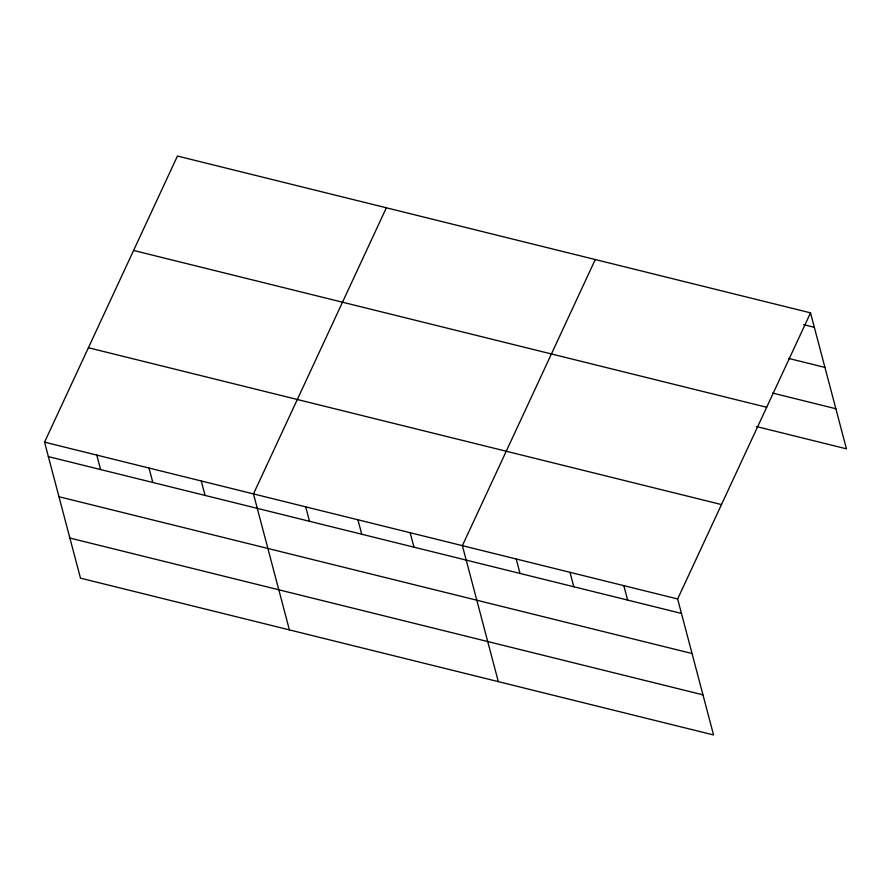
<?xml version="1.0" encoding="UTF-8"?>
<svg xmlns="http://www.w3.org/2000/svg" width="891" height="891" viewBox="0 0 891 891"><rect width="100%" height="100%" fill="white"/><g stroke="black" fill="none" stroke-linecap="round" stroke-linejoin="round"><path stroke-width="1.34" d="M810.52 312.852L677.639 598.975L713.557 734.952L80.48 578.148L44.55 442.159L177.443 156.048L810.52 312.852L846.45 448.841L756.314 426.511M386.36 207.792L253.467 493.915L289.397 629.892M595.277 259.537L462.384 545.66L498.314 681.637M803.582 324.636L814.341 327.309M788.613 358.416L824.932 367.415M772.62 393.065L835.858 408.735M133.583 250.46L766.672 407.276M88.398 347.746L721.487 504.562M44.55 442.159L677.639 598.975M48.37 456.615L681.448 613.42M58.962 496.721L692.051 653.526M69.877 538.041L702.966 694.846M623.823 585.643L627.643 600.1M570.006 572.323L573.826 586.768M516.201 558.991L520.01 573.436M410.161 532.718L413.97 547.174M357.926 519.787L361.746 534.232M305.702 506.845L309.511 521.302M201.243 480.973L205.053 495.418M149.009 468.042L152.829 482.488M96.785 455.101L100.594 469.546"/></g></svg>
